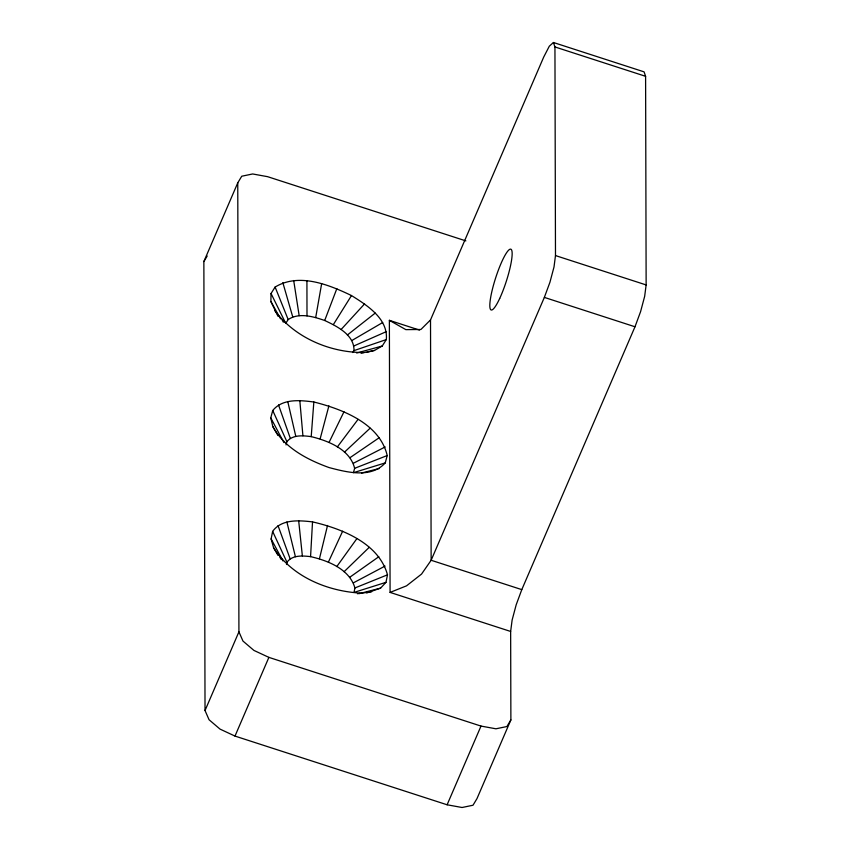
<?xml version="1.0" encoding="UTF-8"?>
<svg xmlns="http://www.w3.org/2000/svg" width="850" height="850" viewBox="0 0 850 850"><rect width="100%" height="100%" fill="white"/><g stroke="black" fill="none" stroke-linecap="round" stroke-linejoin="round"><path stroke-width="1.27" d="M277.982 316.253L270.884 301.495L271.033 293.494L275.113 287.056C298.828 272.574 328.716 284.601 351.486 295.556C366.998 305.267 388.237 318.601 386.325 339.564L382.245 346.003L374.521 350.423L367.009 352.229M352.761 352.527L353.972 350.625C354.493 334.836 336.951 326.304 324.7 320.493C313.289 316.572 299.115 312.269 288.171 319.558L285.759 323.361L271.033 293.494M312.524 521.889C341.689 528.636 378.824 543.033 387.494 574.823L385.974 582.346L354.025 592.407L354.928 587.956C349.562 569.107 328.036 560.639 310.569 556.644L312.524 521.889C299.03 520.327 281.541 518.883 272.638 531.409L271.118 538.932L273.562 547.676L277.993 555.379M313.841 402.007C342.444 409.147 379.854 423.598 387.207 455.558L385.252 462.91L353.462 472.674L354.631 468.318C350.019 449.363 328.376 440.874 311.217 436.634L313.841 402.007C300.061 400.18 282.519 398.384 272.733 410.497L270.767 417.849L272.776 426.477L277.918 435.444M389.374 320.333L405.843 329.63L420.909 329.481L430.514 319.919L543.713 57.056L549.312 46.197L553.424 42.5L554.944 46.952L555.486 255.574L554.009 266.985L549.929 282.296L544.351 297.404L431.141 560.267L421.547 574.079L406.523 585.841L390.086 592.407L389.374 320.333L419.517 330.098M465.864 240.89L267.623 176.683L252.673 173.963L241.74 176.226L237.756 182.856L203.862 261.556L205.031 710.526L209.068 719.759L220.033 729.109L234.993 736.079L447.111 804.78L462.06 807.5L473.004 805.237L476.988 798.607L510.882 719.907L510.648 631.454L512.125 620.043L516.205 604.732L521.794 589.624L634.992 326.772L640.581 311.652L644.661 296.342L646.138 284.931L645.596 76.309L644.077 71.857L553.424 42.5M315.701 317.528L321.651 283.624M286.514 564.496L286.96 562.275C292.23 554.859 302.579 555.709 310.569 556.644M319.441 558.758L327.526 525.47M320.131 438.897L328.908 405.832M286.025 444.922L286.896 441.66C292.687 434.488 303.057 435.551 311.217 436.634M324.7 320.493L336.844 288.639M205.031 710.526L238.924 631.826L237.756 182.856M234.993 736.079L268.887 657.379L481.004 726.081L495.954 728.801L506.897 726.537L510.882 719.907M447.111 804.78L481.004 726.081M328.387 562.137L342.646 531.186M329.046 442.414L343.984 411.761M203.862 261.556L207.188 256.031M333.359 324.583L351.486 295.556M336.802 566.557L356.862 538.645M337.365 446.93L358.031 419.401M341.105 329.513L364.576 303.896M366.733 592.96L380.587 588.126L385.974 582.346M344.091 571.71L369.197 547.357M272.776 426.477C284.283 447.748 307.147 459.638 329.078 467.574C346.864 472.249 371.121 478.571 385.252 462.91M344.505 452.136L370.101 428.209M347.395 334.964L375.211 313.098M349.786 577.246L378.813 556.718M349.987 457.693L379.376 437.601M351.815 340.542L382.681 322.533M353.483 582.792L385.05 566.079M353.441 463.218L385.209 446.93M354.057 345.886L386.474 331.564M354.928 587.956L387.494 574.823M354.631 468.318L387.207 455.558M353.972 350.625L386.325 339.564M356.671 353.026L382.245 346.003M357.436 593.725L371.716 591.781M359.518 593.576L380.587 588.126M361.547 473.025L379.451 468.467M361.101 353.186L374.521 350.423M363.662 352.538C330.087 352.654 294.993 337.79 274.678 310.526M359.943 593.056C326.953 591.079 291.678 576.459 273.562 547.676M554.944 46.952L645.596 76.309M555.486 255.574L646.138 284.931M544.351 297.404L634.992 326.772M521.794 589.624L431.141 560.267L430.514 319.919M390.086 592.407L510.648 631.454M268.887 657.379L253.916 650.409L242.962 641.059L238.924 631.826M279.799 557.037L281.063 559.311M270.884 301.495L280.532 318.846M271.118 538.932L282.944 560.936M282.147 319.961L283.337 322.203M270.767 417.849L283.932 442.627M272.638 531.409L286.96 562.275M272.733 410.497L286.896 441.66M275.113 287.056L288.171 319.558M278.024 525.629L290.147 558.854M278.534 404.94L290.328 438.366M282.837 282.636L292.74 316.933M286.896 521.974L295.407 556.686M287.767 401.54L295.789 436.358M293.696 280.521L299.168 315.679M298.669 520.699L302.366 555.932M299.816 400.541L302.919 435.774M306.924 280.861L306.999 315.881M499.694 298.456A31.939 5.589 -72.1 0 0 511.264 249.475A31.939 5.589 -72.1 0 0 492.022 290.838A31.939 5.589 -72.1 0 0 499.694 298.456"/></g></svg>
